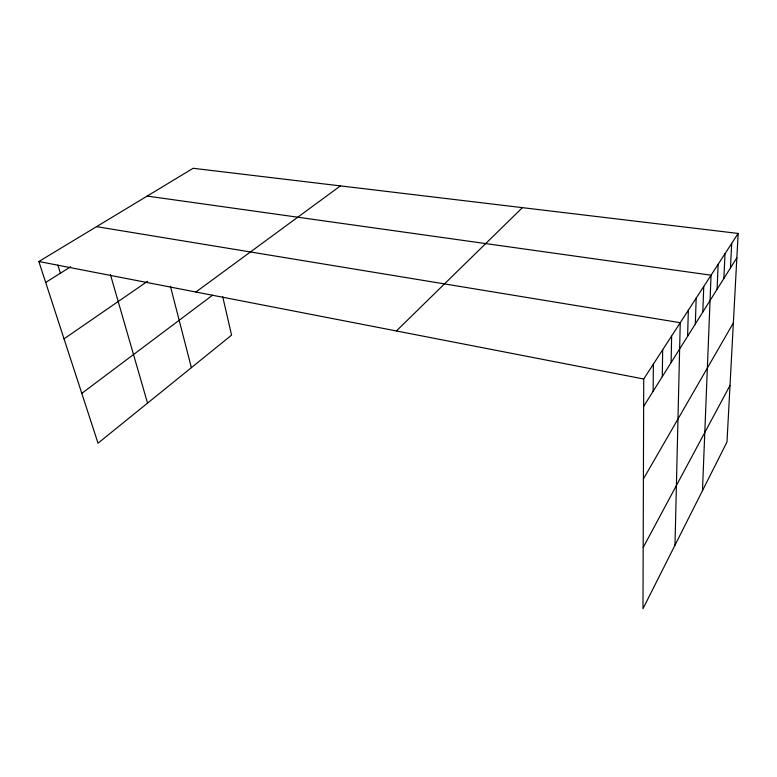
<?xml version="1.0" encoding="UTF-8"?>
<svg xmlns="http://www.w3.org/2000/svg" width="777" height="777" viewBox="0 0 777 777"><rect width="100%" height="100%" fill="white"/><g stroke="black" fill="none" stroke-linecap="round" stroke-linejoin="round"><path stroke-width="1.17" d="M738.15 233.44L643.725 379.011L642.987 608.712L726.99 441.996L738.15 233.44L193.162 168.288L38.85 261.509L98.028 443.181L231.575 335.13L222.737 296.765M653.136 391.258L653.37 364.141M662.286 376.67L662.664 349.825M671.114 362.597L671.619 336.023M674.99 545.201L680.254 322.708L96.562 226.641M687.616 336.276L688.344 310.227M695.337 323.96L696.173 298.164M702.816 312.043L703.739 286.499M702.466 490.666L711.062 275.204L147.164 196.076M717.064 289.316L718.162 264.267M723.863 278.477L725.028 253.671M730.458 267.968L731.691 243.405M643.181 547.513L730.021 385.411M643.405 478.972L733.362 322.931M643.638 406.4L736.849 257.779M396.387 330.963L522.406 207.653M81.799 393.366L212.675 295.134M195.891 292.016L340.413 185.888M64.035 338.821L147.504 281.342M45.668 282.44L70.678 266.764M38.85 261.509L643.725 379.011M57.867 265.122L60.421 273.193M110.412 274.563L147.543 403.117M170.396 286.218L191.385 367.647"/></g></svg>
